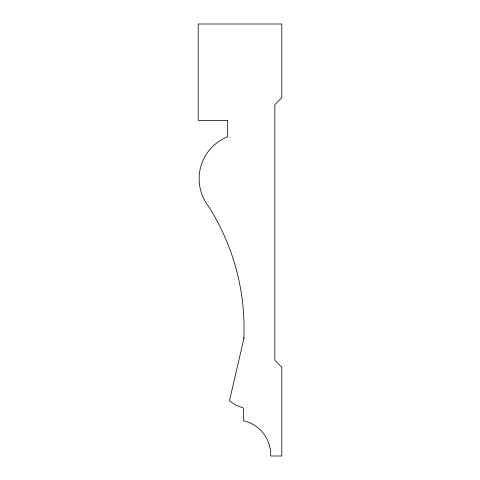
<?xml version="1.0" encoding="UTF-8"?>
<svg xmlns="http://www.w3.org/2000/svg" width="480" height="480" viewBox="0 0 480 480"><rect width="100%" height="100%" fill="white"/><g stroke="black" fill="none" stroke-linecap="round" stroke-linejoin="round"><path stroke-width="0.72" d="M244.002 338.04L229.428 400.896L236.124 405.306L243.624 408.138L243.624 420.762A34.812 34.812 0 0 1 270.684 456L281.796 456L281.796 367.302L274.83 360.33L274.83 104.676L281.796 97.71L281.796 24L198.204 24L198.204 120.426L227.676 120.426L227.676 136.728A45.234 45.234 0 0 0 208.5 206.334A226.812 226.812 0 0 1 243.828 337.83L244.212 337.752L244.002 338.04"/></g></svg>
